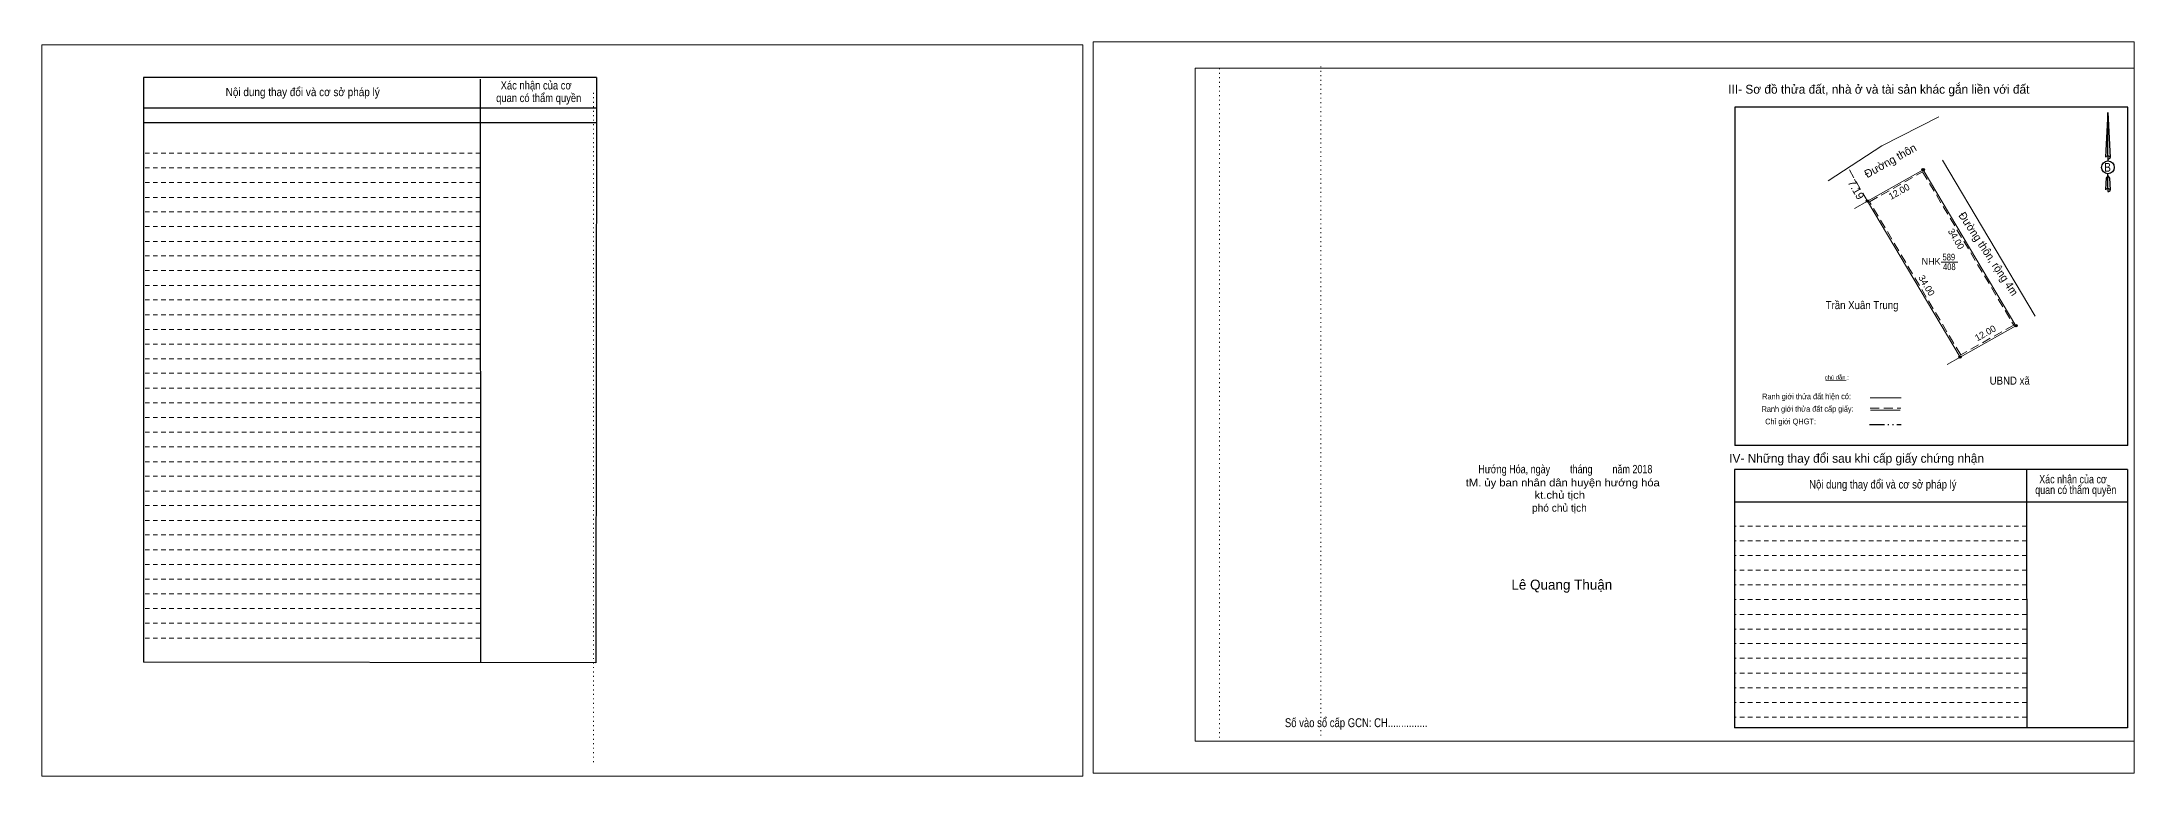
# Model space of a CAD drawing. Header units: metres. Extents: x 548228 to 548926, y 1837763 to 1837905.
# Drawn here: x 548534.1 to 548926.4, y 1837767.1 to 1837904.6 of the extents above; entities that cross this region are included whole.
import ezdxf
from ezdxf.enums import TextEntityAlignment as Align

# ---------------------------------------------------------------- set-up
doc = ezdxf.new("R2010")
doc.units = ezdxf.units.M
doc.header["$LTSCALE"] = 0.56
for name, pattern in [('DASH_DOUBLE_DOT', [9.2, 5, -1.2, 0.3, -1.2, 0.3, -1.2]), ('DOTTED', [1.5, 0.3, -1.2]), ('MEDIUM_DASHED', [4.5, 3, -1.5]), ('SHORT_DASHED', [2.7, 1.5, -1.2])]:
    doc.linetypes.add(name, pattern=pattern)
doc.layers.add('15', color=7, linetype='Continuous')
for name, color, linetype, lineweight in [('18', 7, 'Continuous', 25), ('28', 7, 'SHORT_DASHED', 13), ('3', 7, 'Continuous', 13), ('5', 7, 'DASH_DOUBLE_DOT', 25), ('55', 7, 'Continuous', 13), ('7', 7, 'Continuous', 13), ('8', 7, 'Continuous', 13)]:
    doc.layers.add(name, color=color, linetype=linetype, lineweight=lineweight)

msp = doc.modelspace()

# ---------------------------------------------------------------- hatches: boundary and pattern name
at = {"layer": '8'}
for points in [[(548887.0439, 1837880.7, 1), (548886.5761, 1837880.7, 1)], [(548876.5739, 1837874.83, 1), (548876.1061, 1837874.83, 1)], [(548904.4339, 1837851.49, 1), (548903.9661, 1837851.49, 1)], [(548893.9639, 1837845.62, 1), (548893.4961, 1837845.62, 1)], [(548893.9639, 1837845.62, 1), (548893.4961, 1837845.62, 1)]]:
    msp.add_hatch(color=256, dxfattribs=at).paths.add_polyline_path(points)

# ---------------------------------------------------------------- linework, layer by layer
at = {"layer": '18'}
for p, q in [((548921.42, 1837891.43), (548921.86, 1837883.02)), ((548921.42, 1837891.43), (548921.86, 1837883.02)), ((548921.42, 1837891.43), (548921.86, 1837883.02)), ((548921.06, 1837884.31), (548921, 1837883.03)), ((548921.42, 1837883.26), (548921.42, 1837882.97)), ((548921.42, 1837882.97), (548921.42, 1837882.74)), ((548921.42, 1837882.74), (548921.42, 1837882.4)), ((548921.42, 1837882.74), (548921.42, 1837882.4)), ((548921.42, 1837882.74), (548921.42, 1837882.4)), ((548921.42, 1837879.57), (548921.42, 1837879.93)), ((548921.42, 1837879.57), (548921.42, 1837879.93)), ((548921.42, 1837879.57), (548921.42, 1837879.93)), ((548921.86, 1837883.02), (548921.86, 1837883.03)), ((548921.42, 1837879.57), (548921.75, 1837879.11)), ((548921.42, 1837879.57), (548921.75, 1837879.11)), ((548921.42, 1837879.57), (548921.75, 1837879.11)), ((548921.42, 1837877.18), (548921.42, 1837876.86)), ((548921.42, 1837876.86), (548921.42, 1837876.61)), ((548921.75, 1837879.11), (548921.86, 1837876.91)), ((548921.75, 1837879.11), (548921.86, 1837876.91)), ((548921.75, 1837879.11), (548921.86, 1837876.91)), ((548921.86, 1837876.91), (548921.86, 1837876.92))]:
    msp.add_line(p, q, dxfattribs=at)
for points in [[(548921.42, 1837883.26), (548921.42, 1837891.43), (548921.06, 1837884.31)], [(548921.42, 1837877.18), (548921.42, 1837879.57), (548921.13, 1837879.11), (548921.06, 1837878.2), (548921, 1837876.92)]]:
    msp.add_lwpolyline(points, dxfattribs=at)
msp.add_ellipse((548921.4378, 1837881.1399), major_axis=(0, 1.1963), ratio=0.983453, dxfattribs=at)
for centre, start_param, end_param in [((548921.4383, 1837882.9833), 1.57079633, 3.07445202), ((548921.4383, 1837882.9833), 0.06714063, 1.57079633), ((548921.4383, 1837882.9833), 4.71238898, 6.28318531), ((548921.4383, 1837876.8775), 2.49106941, 3.07427841), ((548921.4383, 1837876.8775), 1.57079633, 2.49106941), ((548921.4383, 1837876.8775), 0.06714063, 1.57079633), ((548921.4383, 1837876.8775), 4.71238898, 6.28318531)]:
    msp.add_ellipse(centre, major_axis=(0.4313, 0), ratio=0.655448, start_param=start_param, end_param=end_param, dxfattribs=at)
at = {"layer": '28', "linetype": 'Continuous', "lineweight": 25}
for p, q in [((548638.07, 1837897.96), (548553.2, 1837897.96)), ((548616.31, 1837897.66), (548616.36, 1837788.44)), ((548638.07, 1837897.96), (548637.99, 1837788.37)), ((548638.07, 1837892.23), (548553.32, 1837892.23)), ((548638.07, 1837892.23), (548553.32, 1837892.23)), ((548638.07, 1837889.48), (548553.32, 1837889.48)), ((548925.2, 1837829.04), (548851.48, 1837829.04)), ((548906.17, 1837824.56), (548906.21, 1837776.17)), ((548925.14, 1837824.56), (548925.1, 1837776.17)), ((548925.1, 1837818.42), (548851.43, 1837818.42)), ((548637.99, 1837788.37), (548553.2, 1837788.49)), ((548925.1, 1837776.17), (548851.43, 1837776.17))]:
    msp.add_line(p, q, dxfattribs=at)
at = {"layer": '28'}
for p, q in [((548616.31, 1837883.82), (548553.2, 1837883.82)), ((548616.31, 1837881.05), (548553.2, 1837881.05)), ((548616.31, 1837878.34), (548553.2, 1837878.34)), ((548616.31, 1837875.53), (548553.2, 1837875.53)), ((548616.31, 1837872.8), (548553.2, 1837872.8)), ((548616.31, 1837870.04), (548553.2, 1837870.04)), ((548616.31, 1837867.29), (548553.2, 1837867.29)), ((548616.31, 1837864.55), (548553.2, 1837864.55)), ((548616.31, 1837861.8), (548553.2, 1837861.8)), ((548616.31, 1837859.04), (548553.2, 1837859.04)), ((548616.31, 1837856.31), (548553.2, 1837856.31)), ((548616.31, 1837853.54), (548553.2, 1837853.54)), ((548616.31, 1837850.81), (548553.2, 1837850.81)), ((548616.31, 1837848.06), (548553.2, 1837848.06)), ((548616.31, 1837845.29), (548553.2, 1837845.29)), ((548616.31, 1837842.58), (548553.2, 1837842.58)), ((548616.31, 1837839.79), (548553.2, 1837839.79)), ((548616.31, 1837837.04), (548553.2, 1837837.04)), ((548616.31, 1837834.29), (548553.2, 1837834.29)), ((548616.31, 1837831.54), (548553.2, 1837831.54)), ((548616.31, 1837828.78), (548553.2, 1837828.78)), ((548616.31, 1837826.03), (548553.2, 1837826.03)), ((548616.31, 1837823.29), (548553.2, 1837823.29)), ((548616.31, 1837820.53), (548553.2, 1837820.53)), ((548616.31, 1837817.8), (548553.2, 1837817.8)), ((548616.31, 1837815.02), (548553.2, 1837815.02)), ((548906.2, 1837813.98), (548851.43, 1837813.98)), ((548616.31, 1837812.31), (548553.2, 1837812.31)), ((548616.31, 1837809.53), (548553.2, 1837809.53)), ((548906.2, 1837811.21), (548851.43, 1837811.21)), ((548616.31, 1837806.79), (548553.2, 1837806.79)), ((548906.2, 1837808.45), (548851.43, 1837808.45)), ((548906.2, 1837805.71), (548851.43, 1837805.71)), ((548616.31, 1837804.04), (548553.2, 1837804.04)), ((548906.2, 1837802.96), (548851.43, 1837802.96)), ((548616.31, 1837801.27), (548553.2, 1837801.27)), ((548616.31, 1837798.53), (548553.2, 1837798.53)), ((548906.2, 1837800.2), (548851.43, 1837800.2)), ((548906.2, 1837797.43), (548851.43, 1837797.43)), ((548616.31, 1837795.77), (548553.2, 1837795.77)), ((548906.21, 1837794.69), (548851.43, 1837794.69)), ((548616.31, 1837793.01), (548553.2, 1837793.01)), ((548906.21, 1837791.96), (548851.43, 1837791.96)), ((548906.21, 1837789.21), (548851.43, 1837789.21)), ((548906.21, 1837786.45), (548851.43, 1837786.45)), ((548906.21, 1837783.69), (548851.43, 1837783.69)), ((548906.21, 1837780.96), (548851.43, 1837780.96)), ((548906.21, 1837778.21), (548851.43, 1837778.21))]:
    msp.add_line(p, q, dxfattribs=at)
at = {"layer": '28', "linetype": 'Continuous', "lineweight": 25}
for points in [[(548638.07, 1837897.96), (548553.2, 1837897.96), (548553.2, 1837788.49)], [(548925.2, 1837829.04), (548925.2, 1837892.4), (548851.48, 1837892.4), (548851.48, 1837829.04)], [(548925.14, 1837824.56), (548851.43, 1837824.56), (548851.43, 1837776.17)]]:
    msp.add_lwpolyline(points, dxfattribs=at)
at = {"layer": '3'}
for p, q in [((548750.34, 1837899.69), (548926.36, 1837899.69)), ((548750.34, 1837773.69), (548750.34, 1837899.69)), ((548926.36, 1837899.69), (548926.36, 1837772.64)), ((548750.34, 1837773.69), (548926.36, 1837773.69))]:
    msp.add_line(p, q, dxfattribs=at)
at = {"layer": '3', "linetype": 'DOTTED'}
for p, q in [((548754.9, 1837899.69), (548754.9, 1837773.69)), ((548773.9, 1837900.06), (548773.9, 1837774.06)), ((548637.51, 1837895.1), (548637.51, 1837769.12))]:
    msp.add_line(p, q, dxfattribs=at)
at = {"layer": '3'}
for points in [[(548534.12, 1837767.15), (548729.27, 1837767.15), (548729.27, 1837904.12), (548534.12, 1837904.12)], [(548534.12, 1837904.12), (548729.27, 1837904.12), (548729.27, 1837767.15), (548534.12, 1837767.15)], [(548534.12, 1837767.15), (548729.27, 1837767.15), (548729.27, 1837904.12), (548534.12, 1837904.12)], [(548731.21, 1837767.71), (548926.36, 1837767.71), (548926.36, 1837904.64), (548731.21, 1837904.64)]]:
    msp.add_lwpolyline(points, close=True, dxfattribs=at)
msp.add_lwpolyline([(548757.46, 1837899.69), (548926.36, 1837899.69), (548926.36, 1837773.69), (548757.46, 1837773.69)], dxfattribs=at)
at = {"layer": '5'}
msp.add_line((548876.74, 1837833), (548882.68, 1837833), dxfattribs=at)
at = {"layer": '55'}
for p, q in [((548876.87, 1837838), (548882.68, 1837838)), ((548876.91, 1837835.67), (548882.48, 1837835.67)), ((548876.91, 1837835.67), (548882.48, 1837835.67))]:
    msp.add_line(p, q, dxfattribs=at)
at = {"layer": '55', "linetype": 'MEDIUM_DASHED'}
msp.add_line((548876.9, 1837836.06), (548882.6, 1837836.06), dxfattribs=at)
at = {"layer": '7'}
msp.add_line((548868.56, 1837841.26), (548872.4, 1837841.32), dxfattribs=at)
at = {"layer": '8'}
for p, q in [((548889.73, 1837890.6), (548879.04, 1837885.16)), ((548879.04, 1837885.16), (548868.99, 1837878.6)), ((548907.79, 1837853.26), (548890.4, 1837882.47)), ((548876.34, 1837874.83), (548873.91, 1837873.42)), ((548890.17, 1837863.36), (548893.32, 1837863.36)), ((548893.73, 1837845.62), (548891.3, 1837844.21))]:
    msp.add_line(p, q, dxfattribs=at)
at = {"layer": '8', "linetype": 'MEDIUM_DASHED'}
msp.add_line((548876.34, 1837874.83), (548872.76, 1837881.06), dxfattribs=at)
at = {"layer": '8'}
for points in [[(548893.73, 1837845.62), (548876.34, 1837874.83), (548886.81, 1837880.7), (548904.2, 1837851.49)], [(548886.81, 1837880.7), (548904.2, 1837851.49), (548893.73, 1837845.62), (548876.34, 1837874.83)]]:
    msp.add_lwpolyline(points, close=True, dxfattribs=at)
at = {"layer": '8', "linetype": 'MEDIUM_DASHED'}
msp.add_lwpolyline([(548893.84, 1837846.02), (548876.76, 1837874.72), (548886.7, 1837880.3), (548903.78, 1837851.6)], close=True, dxfattribs=at)
at = {"layer": '8', "lineweight": 25}
for centre in [(548886.81, 1837880.7), (548876.34, 1837874.83), (548904.2, 1837851.49), (548893.73, 1837845.62), (548893.73, 1837845.62)]:
    msp.add_circle(centre, 0.2339, dxfattribs=at)

# ---------------------------------------------------------------- texts
at = {"layer": '15'}
for p in [(548892.4494, 1837867.4197), (548886.9094, 1837858.7097)]:
    msp.add_text('34.00', height=1.25, rotation=300.767, dxfattribs=at).set_placement(p, align=Align.CENTER)
at = {"layer": '18'}
for s, height, width, p in [('B', 1.643, 0.85, (548921.37, 1837880.33)), ('Hướng Hóa, ngày        tháng        năm 2018', 1.573, 0.8, (548819.73, 1837823.85)), ('tM. ủy ban nhân dân huyện hướng hóa', 1.426, 1.1, (548819.245, 1837821.4)), ('kt.chủ tịch', 1.426, 1.1, (548818.68, 1837819.09)), ('Số vào sổ cấp GCN: CH...............', 1.664, 0.8, (548780.51, 1837776.32))]:
    msp.add_text(s, height=height, dxfattribs=dict(at, width=width)).set_placement(p, align=Align.CENTER)
for s, height, p in [('phó chủ tịch', 1.426, (548818.61, 1837816.67)), ('Lê Quang Thuận', 1.883, (548819.065, 1837802.06))]:
    msp.add_text(s, height=height, dxfattribs=at).set_placement(p, align=Align.CENTER)
at = {"layer": '28'}
for s, height, width, p in [('Nội dung thay đổi và cơ sở pháp lý', 1.55, 0.9, (548583.025, 1837894.48)), ('Nội dung thay đổi và cơ sở pháp lý', 1.55, 0.9, (548583.025, 1837894.48)), ('Xác nhận của cơ', 1.55, 0.85, (548626.785, 1837895.73)), ('Xác nhận của cơ', 1.55, 0.85, (548626.785, 1837895.73)), (' quan có thẩm quyền', 1.55, 0.85, (548627.025, 1837893.37)), (' quan có thẩm quyền', 1.55, 0.85, (548627.025, 1837893.37)), ('Nội dung thay đổi và cơ sở pháp lý', 1.569, 0.85, (548879.245, 1837821)), (' quan có thẩm quyền', 1.569, 0.8, (548915.185, 1837819.98)), ('Xác nhận của cơ', 1.569, 0.8, (548914.895, 1837821.97))]:
    msp.add_text(s, height=height, dxfattribs=dict(at, width=width)).set_placement(p, align=Align.CENTER)
for s, p in [('III- Sơ đồ thửa đất, nhà ở và tài sản khác gắn liền với đất', (548878.495, 1837894.94)), ('IV- Những thay đổi sau khi cấp giấy chứng nhận', (548874.33, 1837825.83))]:
    msp.add_text(s, height=1.664, dxfattribs=at).set_placement(p, align=Align.CENTER)
at = {"layer": '55'}
for s, height, width, p in [('Ranh giới thửa đất hiện có:', 1.074, 0.8, (548864.9487, 1837837.7167)), ('Chỉ giới QHGT:', 1.069, 0.85, (548861.9537, 1837833.0299)), ('Ranh giới thửa đất cấp giấy:', 1.069, 0.8, (548865.1437, 1837835.3773))]:
    msp.add_text(s, height=height, rotation=0.135, dxfattribs=dict(at, width=width)).set_placement(p, align=Align.CENTER)
at = {"layer": '7'}
msp.add_text('chú dẫn :', height=0.7907, rotation=359.974, dxfattribs=at).set_placement((548870.6148, 1837841.3989), align=Align.CENTER)
at = {"layer": '8'}
for s, rotation, p in [('Đường thôn', 29.277, (548876.31, 1837879.09)), ('7.19', 299.834, (548872.61, 1837878.33))]:
    msp.add_text(s, height=1.5, rotation=rotation, dxfattribs=at).set_placement(p)
for p in [(548882.5994, 1837876.0593), (548898.7794, 1837849.5593)]:
    msp.add_text('12.00', height=1.25, rotation=29.277, dxfattribs=at).set_placement(p, align=Align.CENTER)
at = {"layer": '8', "width": 0.95}
msp.add_text('Đường thôn, rộng 4m', height=1.5, rotation=303.639, dxfattribs=at).set_placement((548898.4168, 1837864.5355), align=Align.CENTER)
at = {"layer": '8'}
msp.add_text('NHK', height=1.25, dxfattribs=at).set_placement((548888.295, 1837862.91), align=Align.CENTER)
for s, height, width, p in [('589', 1.25, 0.85, (548891.62, 1837863.72)), ('408', 1.25, 0.85, (548891.705, 1837861.91)), ('Trần Xuân Trung', 1.5, 0.9, (548875.355, 1837854.6)), ('UBND xã', 1.5, 0.9, (548903.035, 1837840.46))]:
    msp.add_text(s, height=height, dxfattribs=dict(at, width=width)).set_placement(p, align=Align.CENTER)

doc.saveas('drawing.dxf')
